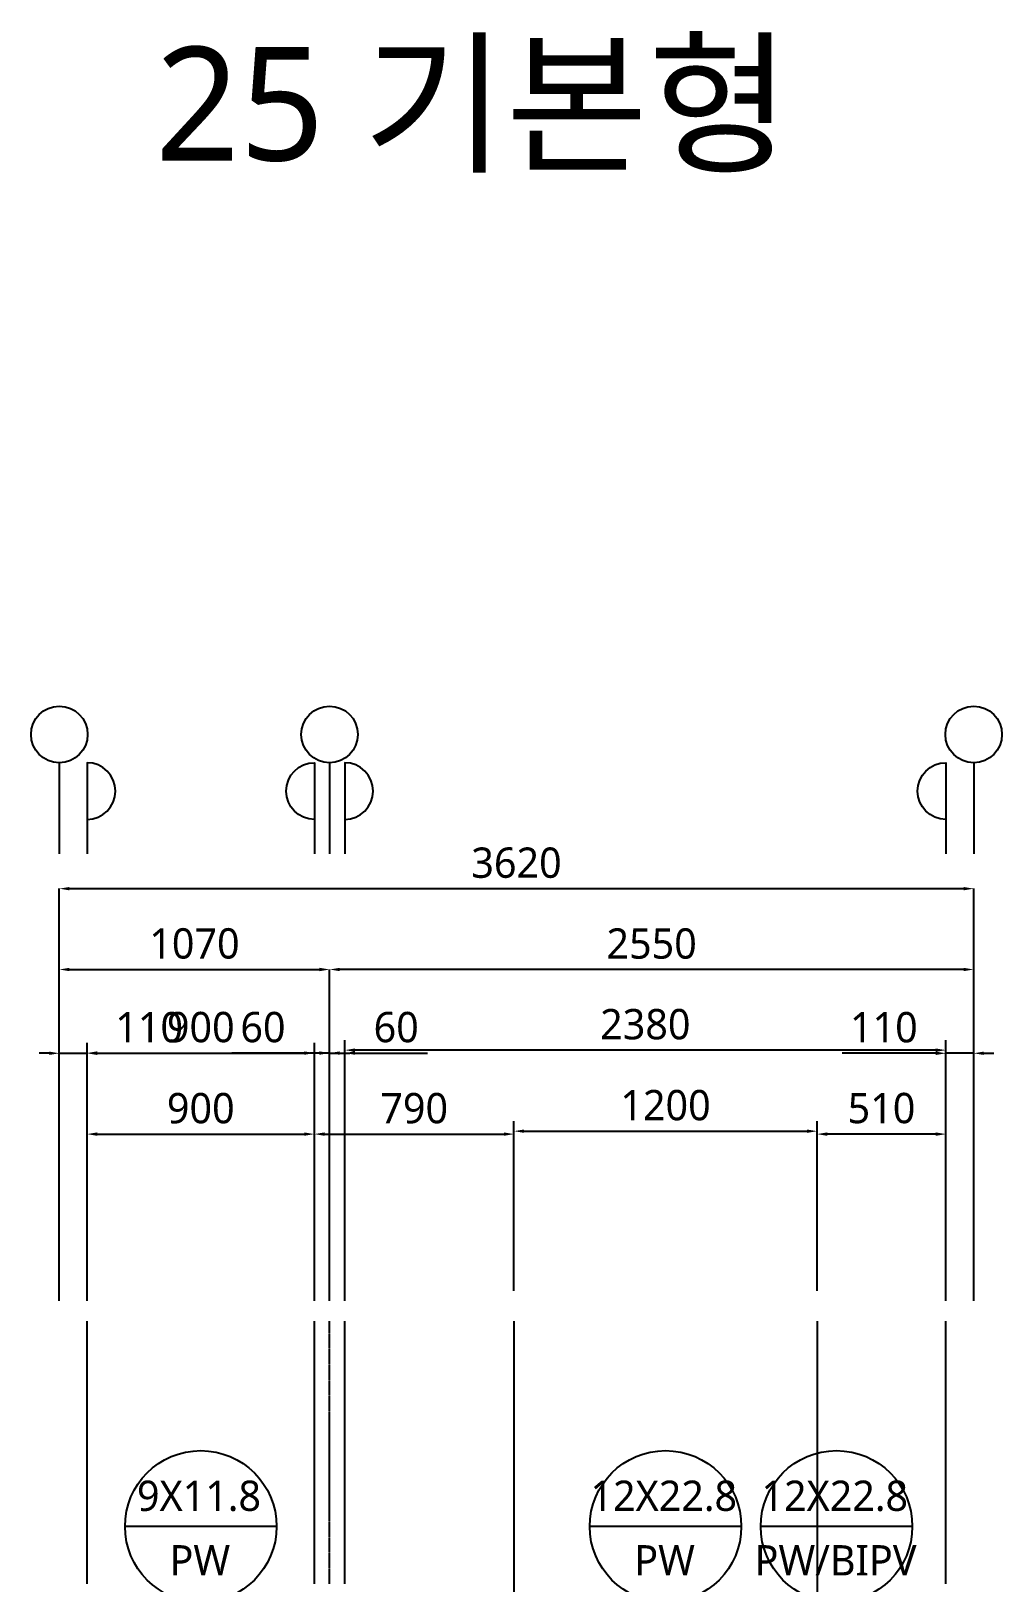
# Model space of a CAD drawing. Extents: x 42284 to 53516, y 22095 to 40513.
# Drawn here: x 46009 to 49853, y 34370 to 40513 of the extents above; entities that cross this region are included whole.
import ezdxf
from ezdxf.enums import TextEntityAlignment as Align

# ---------------------------------------------------------------- set-up
doc = ezdxf.new("R2010")
doc.units = 0
doc.header["$MEASUREMENT"] = 0
doc.linetypes.add('UP-ADD-LT-1', pattern=[62, 60, -1, 0, -1])
for name, color, linetype in [('25B_A-CEN', 1, 'UP-ADD-LT-1'), ('25B_A-MC', 171, 'Continuous'), ('25B_AA-AXIS-BUBL', 7, 'Continuous'), ('25B_AA-XXXX-DIMS', 7, 'Continuous'), ('25B_DEFPOINT', 163, 'Continuous'), ('25B_DIM', 7, 'Continuous'), ('25B_SYM', 7, 'Continuous'), ('UP-SHEET', 7, 'Continuous')]:
    doc.layers.add(name, color=color, linetype=linetype)
doc.styles.add('UP-A31-REDRAW', font='malgun.ttf')
doc.dimstyles.new('ISO-25', dxfattribs={"dimtxt": 2.5, "dimasz": 2.5, "dimexe": 1.25, "dimexo": 0.625, "dimtad": 1, "dimdsep": 46, "dimtxsty": 'Standard', "dimcen": 2.5, "dimadec": 0, "dimazin": 0, "dimtfac": 1, "dimtmove": 0, "dimatfit": 3, "dimfxl": 1, "dimarcsym": 0})

# ---------------------------------------------------------------- blocks, each defined once
blk = doc.blocks.new('*D1')
at = {"layer": '25B_DIM', "color": 7, "lineweight": -2, "transparency": 16777216}
for p, q in [((46120.9, 35486.3), (46120.9, 37118)), ((46160.9, 37118), (49700.9, 37118)), ((49740.9, 35486.3), (49740.9, 37118))]:
    blk.add_line(p, q, dxfattribs=at)
at = {"layer": '25B_DIM', "color": 7, "transparency": 16777216}
for points in [[(46160.9, 37124.6), (46160.9, 37111.3), (46120.9, 37118)], [(49700.9, 37124.6), (49700.9, 37111.3), (49740.9, 37118)]]:
    blk.add_solid(points, dxfattribs=at)
at = {"layer": 'Defpoints', "color": 0, "transparency": 16777216}
for p in [(49740.9, 37118), (46120.9, 35406.3), (49740.9, 35406.3)]:
    blk.add_point(p, dxfattribs=at)
at = {"layer": '25B_DIM', "color": 3, "transparency": 16777216, "insert": (47930.9, 37220), "char_height": 120, "attachment_point": 5, "style": 'UP-A31-REDRAW'}
blk.add_mtext('3620', dxfattribs=at)
blk = doc.blocks.new('*D13')
at = {"layer": '25B_AA-XXXX-DIMS', "color": 0, "lineweight": -2, "transparency": 16777216}
for p, q in [((47130.9, 35526.3), (47130.9, 36186.4)), ((47920.9, 35526.3), (47920.9, 36186.4)), ((47170.9, 36146.4), (47880.9, 36146.4))]:
    blk.add_line(p, q, dxfattribs=at)
at = {"layer": '25B_AA-XXXX-DIMS', "color": 0, "transparency": 16777216}
for points in [[(47170.9, 36153.1), (47170.9, 36139.7), (47130.9, 36146.4)], [(47880.9, 36153.1), (47880.9, 36139.7), (47920.9, 36146.4)]]:
    blk.add_solid(points, dxfattribs=at)
at = {"layer": 'Defpoints', "color": 0, "transparency": 16777216}
for p in [(47920.9, 36146.4), (47130.9, 35406.3), (47920.9, 35406.3)]:
    blk.add_point(p, dxfattribs=at)
at = {"layer": '25B_AA-XXXX-DIMS', "color": 3, "transparency": 16777216, "insert": (47525.9, 36248.4), "char_height": 120, "attachment_point": 5, "style": 'UP-A31-REDRAW'}
blk.add_mtext('790', dxfattribs=at)
blk = doc.blocks.new('*D14')
at = {"layer": '25B_AA-XXXX-DIMS', "color": 0, "lineweight": -2, "transparency": 16777216}
for p, q in [((47920.9, 35526.3), (47920.9, 36198)), ((49120.9, 35526.3), (49120.9, 36198)), ((47960.9, 36158), (49080.9, 36158))]:
    blk.add_line(p, q, dxfattribs=at)
at = {"layer": '25B_AA-XXXX-DIMS', "color": 0, "transparency": 16777216}
for points in [[(47960.9, 36164.6), (47960.9, 36151.3), (47920.9, 36158)], [(49080.9, 36164.6), (49080.9, 36151.3), (49120.9, 36158)]]:
    blk.add_solid(points, dxfattribs=at)
at = {"layer": 'Defpoints', "color": 0, "transparency": 16777216}
for p in [(49120.9, 36158), (47920.9, 35406.3), (49120.9, 35406.3)]:
    blk.add_point(p, dxfattribs=at)
at = {"layer": '25B_AA-XXXX-DIMS', "color": 3, "transparency": 16777216, "insert": (48520.9, 36260.3), "char_height": 120, "attachment_point": 5, "style": 'UP-A31-REDRAW'}
blk.add_mtext('1200', dxfattribs=at)
blk = doc.blocks.new('*D15')
at = {"layer": '25B_AA-XXXX-DIMS', "color": 0, "lineweight": -2, "transparency": 16777216}
for p, q in [((49120.9, 35526.3), (49120.9, 36186.4)), ((49630.9, 35526.3), (49630.9, 36186.4)), ((49590.9, 36146.4), (49160.9, 36146.4))]:
    blk.add_line(p, q, dxfattribs=at)
at = {"layer": '25B_AA-XXXX-DIMS', "color": 0, "transparency": 16777216}
for points in [[(49160.9, 36153.1), (49160.9, 36139.7), (49120.9, 36146.4)], [(49590.9, 36153.1), (49590.9, 36139.7), (49630.9, 36146.4)]]:
    blk.add_solid(points, dxfattribs=at)
at = {"layer": 'Defpoints', "color": 0, "transparency": 16777216}
for p in [(49120.9, 36146.4), (49120.9, 35406.3), (49630.9, 35406.3)]:
    blk.add_point(p, dxfattribs=at)
at = {"layer": '25B_AA-XXXX-DIMS', "color": 3, "transparency": 16777216, "insert": (49375.9, 36248.7), "char_height": 120, "attachment_point": 5, "style": 'UP-A31-REDRAW'}
blk.add_mtext('510', dxfattribs=at)
blk = doc.blocks.new('*D16')
at = {"layer": '25B_DIM', "color": 7, "lineweight": -2, "transparency": 16777216}
for p, q in [((46120.9, 35486.3), (46120.9, 36506.4)), ((46230.9, 35486.3), (46230.9, 36506.4)), ((46080.9, 36466.4), (46040.9, 36466.4)), ((46120.9, 36466.4), (46230.9, 36466.4)), ((46270.9, 36466.4), (46642.1, 36466.4))]:
    blk.add_line(p, q, dxfattribs=at)
at = {"layer": '25B_DIM', "color": 7, "transparency": 16777216}
for points in [[(46080.9, 36473.1), (46080.9, 36459.7), (46120.9, 36466.4)], [(46270.9, 36473.1), (46270.9, 36459.7), (46230.9, 36466.4)]]:
    blk.add_solid(points, dxfattribs=at)
at = {"layer": 'Defpoints', "color": 0, "transparency": 16777216}
for p in [(46230.9, 36466.4), (46120.9, 35406.3), (46230.9, 35406.3)]:
    blk.add_point(p, dxfattribs=at)
at = {"layer": '25B_DIM', "color": 3, "transparency": 16777216, "insert": (46476.5, 36568.7), "char_height": 120, "attachment_point": 5, "style": 'UP-A31-REDRAW'}
blk.add_mtext('110', dxfattribs=at)
blk = doc.blocks.new('*D17')
at = {"layer": '25B_AA-XXXX-DIMS', "color": 0, "lineweight": -2, "transparency": 16777216}
for p, q in [((46230.9, 35526.3), (46230.9, 36186.4)), ((47130.9, 35526.3), (47130.9, 36186.4)), ((46270.9, 36146.4), (47090.9, 36146.4))]:
    blk.add_line(p, q, dxfattribs=at)
at = {"layer": '25B_AA-XXXX-DIMS', "color": 0, "transparency": 16777216}
for points in [[(46270.9, 36153.1), (46270.9, 36139.7), (46230.9, 36146.4)], [(47090.9, 36153.1), (47090.9, 36139.7), (47130.9, 36146.4)]]:
    blk.add_solid(points, dxfattribs=at)
at = {"layer": 'Defpoints', "color": 0, "transparency": 16777216}
for p in [(47130.9, 36146.4), (46230.9, 35406.3), (47130.9, 35406.3)]:
    blk.add_point(p, dxfattribs=at)
at = {"layer": '25B_AA-XXXX-DIMS', "color": 3, "transparency": 16777216, "insert": (46680.9, 36248.4), "char_height": 120, "attachment_point": 5, "style": 'UP-A31-REDRAW'}
blk.add_mtext('900', dxfattribs=at)
blk = doc.blocks.new('*D21')
at = {"layer": '25B_DIM', "color": 7, "lineweight": -2, "transparency": 16777216}
for p, q in [((49630.9, 35486.3), (49630.9, 36506.4)), ((49740.9, 35486.3), (49740.9, 36506.4)), ((49590.9, 36466.4), (49219.6, 36466.4)), ((49740.9, 36466.4), (49630.9, 36466.4)), ((49780.9, 36466.4), (49820.9, 36466.4))]:
    blk.add_line(p, q, dxfattribs=at)
at = {"layer": '25B_DIM', "color": 7, "transparency": 16777216}
for points in [[(49590.9, 36473.1), (49590.9, 36459.7), (49630.9, 36466.4)], [(49780.9, 36473.1), (49780.9, 36459.7), (49740.9, 36466.4)]]:
    blk.add_solid(points, dxfattribs=at)
at = {"layer": 'Defpoints', "color": 0, "transparency": 16777216}
for p in [(49630.9, 36466.4), (49630.9, 35406.3), (49740.9, 35406.3)]:
    blk.add_point(p, dxfattribs=at)
at = {"layer": '25B_DIM', "color": 3, "transparency": 16777216, "insert": (49385.2, 36568.7), "char_height": 120, "attachment_point": 5, "style": 'UP-A31-REDRAW'}
blk.add_mtext('110', dxfattribs=at)
blk = doc.blocks.new('*D50')
at = {"layer": '25B_AA-XXXX-DIMS', "color": 0, "lineweight": -2, "transparency": 16777216}
for p, q in [((47250.9, 35486.3), (47250.9, 36518.8)), ((49630.9, 35486.3), (49630.9, 36518.8)), ((49590.9, 36478.8), (47290.9, 36478.8))]:
    blk.add_line(p, q, dxfattribs=at)
at = {"layer": '25B_AA-XXXX-DIMS', "color": 0, "transparency": 16777216}
for points in [[(47290.9, 36485.4), (47290.9, 36472.1), (47250.9, 36478.8)], [(49590.9, 36485.4), (49590.9, 36472.1), (49630.9, 36478.8)]]:
    blk.add_solid(points, dxfattribs=at)
at = {"layer": 'Defpoints', "color": 0, "transparency": 16777216}
for p in [(47250.9, 36478.8), (47250.9, 35406.3), (49630.9, 35406.3)]:
    blk.add_point(p, dxfattribs=at)
at = {"layer": '25B_AA-XXXX-DIMS', "color": 3, "transparency": 16777216, "insert": (48440.9, 36580.8), "char_height": 120, "attachment_point": 5, "style": 'UP-A31-REDRAW'}
blk.add_mtext('2380', dxfattribs=at)
blk = doc.blocks.new('*D51')
at = {"layer": '25B_AA-XXXX-DIMS', "color": 0, "lineweight": -2, "transparency": 16777216}
for p, q in [((47190.9, 35486.3), (47190.9, 36507.2)), ((47250.9, 35486.3), (47250.9, 36507.2)), ((47150.9, 36467.2), (47110.9, 36467.2)), ((47190.9, 36467.2), (47250.9, 36467.2)), ((47290.9, 36467.2), (47578.4, 36467.2))]:
    blk.add_line(p, q, dxfattribs=at)
at = {"layer": '25B_AA-XXXX-DIMS', "color": 0, "transparency": 16777216}
for points in [[(47150.9, 36473.9), (47150.9, 36460.5), (47190.9, 36467.2)], [(47290.9, 36473.9), (47290.9, 36460.5), (47250.9, 36467.2)]]:
    blk.add_solid(points, dxfattribs=at)
at = {"layer": 'Defpoints', "color": 0, "transparency": 16777216}
for p in [(47250.9, 36467.2), (47190.9, 35406.3), (47250.9, 35406.3)]:
    blk.add_point(p, dxfattribs=at)
at = {"layer": '25B_AA-XXXX-DIMS', "color": 3, "transparency": 16777216, "insert": (47454.6, 36569.2), "char_height": 120, "attachment_point": 5, "style": 'UP-A31-REDRAW'}
blk.add_mtext('60', dxfattribs=at)
blk = doc.blocks.new('*D52')
at = {"layer": '25B_AA-XXXX-DIMS', "color": 0, "lineweight": -2, "transparency": 16777216}
for p, q in [((47130.9, 35486.3), (47130.9, 36507.2)), ((47190.9, 35486.3), (47190.9, 36507.2)), ((47090.9, 36467.2), (46803.3, 36467.2)), ((47190.9, 36467.2), (47130.9, 36467.2)), ((47230.9, 36467.2), (47270.9, 36467.2))]:
    blk.add_line(p, q, dxfattribs=at)
at = {"layer": '25B_AA-XXXX-DIMS', "color": 0, "transparency": 16777216}
for points in [[(47090.9, 36473.9), (47090.9, 36460.5), (47130.9, 36467.2)], [(47230.9, 36473.9), (47230.9, 36460.5), (47190.9, 36467.2)]]:
    blk.add_solid(points, dxfattribs=at)
at = {"layer": 'Defpoints', "color": 0, "transparency": 16777216}
for p in [(47130.9, 36467.2), (47130.9, 35406.3), (47190.9, 35406.3)]:
    blk.add_point(p, dxfattribs=at)
at = {"layer": '25B_AA-XXXX-DIMS', "color": 3, "transparency": 16777216, "insert": (46927.1, 36569.2), "char_height": 120, "attachment_point": 5, "style": 'UP-A31-REDRAW'}
blk.add_mtext('60', dxfattribs=at)
blk = doc.blocks.new('*D53')
at = {"layer": '25B_AA-XXXX-DIMS', "color": 0, "lineweight": -2, "transparency": 16777216}
for p, q in [((46230.9, 35486.3), (46230.9, 36507.2)), ((47130.9, 35486.3), (47130.9, 36507.2)), ((46270.9, 36467.2), (47090.9, 36467.2))]:
    blk.add_line(p, q, dxfattribs=at)
at = {"layer": '25B_AA-XXXX-DIMS', "color": 0, "transparency": 16777216}
for points in [[(46270.9, 36473.9), (46270.9, 36460.5), (46230.9, 36467.2)], [(47090.9, 36473.9), (47090.9, 36460.5), (47130.9, 36467.2)]]:
    blk.add_solid(points, dxfattribs=at)
at = {"layer": 'Defpoints', "color": 0, "transparency": 16777216}
for p in [(47130.9, 36467.2), (46230.9, 35406.3), (47130.9, 35406.3)]:
    blk.add_point(p, dxfattribs=at)
at = {"layer": '25B_AA-XXXX-DIMS', "color": 3, "transparency": 16777216, "insert": (46680.9, 36569.2), "char_height": 120, "attachment_point": 5, "style": 'UP-A31-REDRAW'}
blk.add_mtext('900', dxfattribs=at)
blk = doc.blocks.new('*D54')
at = {"layer": '25B_DIM', "color": 7, "lineweight": -2, "transparency": 16777216}
for p, q in [((47190.9, 35486.3), (47190.9, 36798)), ((49700.9, 36798), (47230.9, 36798)), ((49740.9, 35486.3), (49740.9, 36798))]:
    blk.add_line(p, q, dxfattribs=at)
at = {"layer": '25B_DIM', "color": 7, "transparency": 16777216}
for points in [[(47230.9, 36804.6), (47230.9, 36791.3), (47190.9, 36798)], [(49700.9, 36804.6), (49700.9, 36791.3), (49740.9, 36798)]]:
    blk.add_solid(points, dxfattribs=at)
at = {"layer": 'Defpoints', "color": 0, "transparency": 16777216}
for p in [(47190.9, 36798), (47190.9, 35406.3), (49740.9, 35406.3)]:
    blk.add_point(p, dxfattribs=at)
at = {"layer": '25B_DIM', "color": 3, "transparency": 16777216, "insert": (48465.9, 36900), "char_height": 120, "attachment_point": 5, "style": 'UP-A31-REDRAW'}
blk.add_mtext('2550', dxfattribs=at)
blk = doc.blocks.new('*D55')
at = {"layer": '25B_DIM', "color": 7, "lineweight": -2, "transparency": 16777216}
for p, q in [((46120.9, 35486.3), (46120.9, 36798)), ((46160.9, 36798), (47150.9, 36798)), ((47190.9, 35486.3), (47190.9, 36798))]:
    blk.add_line(p, q, dxfattribs=at)
at = {"layer": '25B_DIM', "color": 7, "transparency": 16777216}
for points in [[(46160.9, 36804.6), (46160.9, 36791.3), (46120.9, 36798)], [(47150.9, 36804.6), (47150.9, 36791.3), (47190.9, 36798)]]:
    blk.add_solid(points, dxfattribs=at)
at = {"layer": 'Defpoints', "color": 0, "transparency": 16777216}
for p in [(47190.9, 36798), (46120.9, 35406.3), (47190.9, 35406.3)]:
    blk.add_point(p, dxfattribs=at)
at = {"layer": '25B_DIM', "color": 3, "transparency": 16777216, "insert": (46655.9, 36900.3), "char_height": 120, "attachment_point": 5, "style": 'UP-A31-REDRAW'}
blk.add_mtext('1070', dxfattribs=at)

msp = doc.modelspace()

# ---------------------------------------------------------------- linework, layer by layer
at = {"layer": '25B_A-CEN'}
msp.add_line((47190.9, 34366.1), (47190.9, 35406.3), dxfattribs=at)
at = {"layer": '25B_A-MC'}
for p, q in [((46230.9, 34366.1), (46230.9, 35406.3)), ((47130.9, 34366.1), (47130.9, 35406.3)), ((47250.9, 34366.1), (47250.9, 35406.3)), ((49630.9, 34366.1), (49630.9, 35406.3))]:
    msp.add_line(p, q, dxfattribs=at)
at = {"layer": '25B_AA-AXIS-BUBL'}
for p, q in [((46120.9, 37616.3), (46120.9, 37256.3)), ((47190.9, 37616.3), (47190.9, 37256.3)), ((49740.9, 37616.3), (49740.9, 37256.3))]:
    msp.add_line(p, q, dxfattribs=at)
for points in [[(46230.9, 37392.3, 1), (46230.9, 37616.3), (46230.9, 37256.3)], [(47250.9, 37392.3, 1), (47250.9, 37616.3), (47250.9, 37256.3)], [(49630.9, 37392.3, -1), (49630.9, 37616.3), (49630.9, 37256.3)]]:
    msp.add_lwpolyline(points, format="xyb", dxfattribs=at)
at = {"layer": '25B_AA-AXIS-BUBL', "elevation": 0}
msp.add_lwpolyline([(47130.9, 37392.3, -1), (47130.9, 37616.3), (47130.9, 37256.3)], format="xyb", dxfattribs=at)
at = {"layer": '25B_AA-AXIS-BUBL'}
for centre in [(46120.9, 37728.3), (47190.9, 37728.3), (49740.9, 37728.3)]:
    msp.add_circle(centre, 112, dxfattribs=at)
at = {"layer": '25B_DEFPOINT', "color": 250}
for p, q in [((47920.9, 35406.3), (47920.9, 34043.6)), ((49120.9, 35406.3), (49120.9, 34043.6))]:
    msp.add_line(p, q, dxfattribs=at)
at = {"layer": '25B_SYM'}
for p, q in [((46980.9, 34593.6), (46380.9, 34593.6)), ((48820.9, 34593.6), (48220.9, 34593.6)), ((49497.9, 34593.6), (48897.9, 34593.6))]:
    msp.add_line(p, q, dxfattribs=at)
for centre in [(46680.9, 34593.6), (48520.9, 34593.6), (49197.9, 34593.6)]:
    msp.add_circle(centre, 300, dxfattribs=at)

# ---------------------------------------------------------------- texts
at = {"layer": '25B_SYM', "color": 3, "style": 'UP-A31-REDRAW'}
for s, p in [('9X11.8', (46673.9, 34715)), ('PW', (46677.1, 34459.5))]:
    msp.add_text(s, height=120, dxfattribs=at).set_placement(p, align=Align.MIDDLE_CENTER)
at = {"layer": '25B_SYM', "color": 1, "style": 'UP-A31-REDRAW'}
for s, p in [('12X22.8', (48513.9, 34715)), ('PW', (48517.1, 34459.5))]:
    msp.add_text(s, height=120, dxfattribs=at).set_placement(p, align=Align.MIDDLE_CENTER)
at = {"layer": '25B_SYM', "color": 4, "style": 'UP-A31-REDRAW'}
for s, p in [('12X22.8', (49190.9, 34715)), ('PW/BIPV', (49194.1, 34459.5))]:
    msp.add_text(s, height=120, dxfattribs=at).set_placement(p, align=Align.MIDDLE_CENTER)
at = {"layer": 'UP-SHEET', "style": 'UP-A31-REDRAW'}
msp.add_text('25 기본형', height=450, dxfattribs=at).set_placement((46500, 40000))

# ---------------------------------------------------------------- dimensions: what is measured, and where the dimension line sits
at = {"layer": '25B_AA-XXXX-DIMS'}
for base, p1, p2, override, picture, middle in [((47130.9, 36467.2), (46230.9, 35406.3), (47130.9, 35406.3), {"dimscale": 40, "dimtxt": 3, "dimasz": 1, "dimexe": 1, "dimexo": 2, "dimgap": 1, "dimdec": 0, "dimlfac": 1, "dimtxsty": 'UP-A31-REDRAW', "dimclrd": 0, "dimclre": 0, "dimclrt": 3}, '*D53', (46680.9, 36467.2)), ((47250.9, 36467.2), (47190.9, 35406.3), (47250.9, 35406.3), {"dimscale": 40, "dimtxt": 3, "dimasz": 1, "dimexe": 1, "dimexo": 2, "dimgap": 1, "dimdec": 0, "dimlfac": 1, "dimtxsty": 'UP-A31-REDRAW', "dimclrd": 0, "dimclre": 0, "dimclrt": 3}, '*D51', (47454.6, 36467.2)), ((49120.9, 36146.4), (49630.9, 35406.3), (49120.9, 35406.3), {"dimscale": 40, "dimtxt": 3, "dimasz": 1, "dimexe": 1, "dimexo": 3, "dimgap": 1, "dimdec": 0, "dimlfac": 1, "dimtxsty": 'UP-A31-REDRAW', "dimclrd": 0, "dimclre": 0, "dimclrt": 3}, '*D15', (49375.9, 36146.4))]:
    dim = msp.add_linear_dim(base=base, p1=p1, p2=p2, angle=180, dimstyle='ISO-25', override=override, dxfattribs=at)
    dim.commit()
    dim.dimension.update_dxf_attribs({"geometry": picture, "text_midpoint": middle, "dimtype": 128})
for base, p1, p2, override, picture, middle in [((47130.9, 36467.2), (47190.9, 35406.3), (47130.9, 35406.3), {"dimscale": 40, "dimtxt": 3, "dimasz": 1, "dimexe": 1, "dimexo": 2, "dimgap": 1, "dimdec": 0, "dimlfac": 1, "dimtxsty": 'UP-A31-REDRAW', "dimclrd": 0, "dimclre": 0, "dimclrt": 3}, '*D52', (46927.1, 36467.2)), ((47250.9, 36478.8), (49630.9, 35406.3), (47250.9, 35406.3), {"dimscale": 40, "dimtxt": 3, "dimasz": 1, "dimexe": 1, "dimexo": 2, "dimgap": 1, "dimdec": 0, "dimlfac": 1, "dimtxsty": 'UP-A31-REDRAW', "dimclrd": 0, "dimclre": 0, "dimclrt": 3}, '*D50', (48440.9, 36478.8)), ((47130.9, 36146.4), (46230.9, 35406.3), (47130.9, 35406.3), {"dimscale": 40, "dimtxt": 3, "dimasz": 1, "dimexe": 1, "dimexo": 3, "dimgap": 1, "dimdec": 0, "dimlfac": 1, "dimtxsty": 'UP-A31-REDRAW', "dimclrd": 0, "dimclre": 0, "dimclrt": 3}, '*D17', (46680.9, 36146.4)), ((47920.9, 36146.4), (47130.9, 35406.3), (47920.9, 35406.3), {"dimscale": 40, "dimtxt": 3, "dimasz": 1, "dimexe": 1, "dimexo": 3, "dimgap": 1, "dimdec": 0, "dimlfac": 1, "dimtxsty": 'UP-A31-REDRAW', "dimclrd": 0, "dimclre": 0, "dimclrt": 3}, '*D13', (47525.9, 36146.4)), ((49120.9, 36158), (47920.9, 35406.3), (49120.9, 35406.3), {"dimscale": 40, "dimtxt": 3, "dimasz": 1, "dimexe": 1, "dimexo": 3, "dimgap": 1, "dimdec": 0, "dimlfac": 1, "dimtxsty": 'UP-A31-REDRAW', "dimclrd": 0, "dimclre": 0, "dimclrt": 3}, '*D14', (48520.9, 36158))]:
    dim = msp.add_linear_dim(base=base, p1=p1, p2=p2, dimstyle='ISO-25', override=override, dxfattribs=at)
    dim.commit()
    dim.dimension.update_dxf_attribs({"geometry": picture, "text_midpoint": middle, "dimtype": 128})
at = {"layer": '25B_DIM'}
for base, p1, p2, override, picture, middle in [((49740.9, 37118), (46120.9, 35406.3), (49740.9, 35406.3), {"dimscale": 40, "dimtxt": 3, "dimasz": 1, "dimexe": 0, "dimexo": 2, "dimgap": 1, "dimdec": 0, "dimlfac": 1, "dimtxsty": 'UP-A31-REDRAW', "dimclrd": 7, "dimclre": 7, "dimclrt": 3}, '*D1', (47930.9, 37118)), ((47190.9, 36798), (46120.9, 35406.3), (47190.9, 35406.3), {"dimscale": 40, "dimtxt": 3, "dimasz": 1, "dimexe": 0, "dimexo": 2, "dimgap": 1, "dimdec": 0, "dimlfac": 1, "dimtxsty": 'UP-A31-REDRAW', "dimclrd": 7, "dimclre": 7, "dimclrt": 3}, '*D55', (46655.9, 36798)), ((46230.9, 36466.4), (46120.9, 35406.3), (46230.9, 35406.3), {"dimscale": 40, "dimtxt": 3, "dimasz": 1, "dimexe": 1, "dimexo": 2, "dimgap": 1, "dimdec": 0, "dimlfac": 1, "dimtxsty": 'UP-A31-REDRAW', "dimclrd": 7, "dimclre": 7, "dimclrt": 3}, '*D16', (46476.5, 36466.4)), ((49630.9, 36466.4), (49740.9, 35406.3), (49630.9, 35406.3), {"dimscale": 40, "dimtxt": 3, "dimasz": 1, "dimexe": 1, "dimexo": 2, "dimgap": 1, "dimdec": 0, "dimlfac": 1, "dimtxsty": 'UP-A31-REDRAW', "dimclrd": 7, "dimclre": 7, "dimclrt": 3}, '*D21', (49385.2, 36466.4))]:
    dim = msp.add_linear_dim(base=base, p1=p1, p2=p2, dimstyle='ISO-25', override=override, dxfattribs=at)
    dim.commit()
    dim.dimension.update_dxf_attribs({"geometry": picture, "text_midpoint": middle, "dimtype": 128})
dim = msp.add_linear_dim(base=(47190.9, 36798), p1=(49740.9, 35406.3), p2=(47190.9, 35406.3), angle=180, dimstyle='ISO-25', override={"dimscale": 40, "dimtxt": 3, "dimasz": 1, "dimexe": 0, "dimexo": 2, "dimgap": 1, "dimdec": 0, "dimlfac": 1, "dimtxsty": 'UP-A31-REDRAW', "dimclrd": 7, "dimclre": 7, "dimclrt": 3}, dxfattribs=at)
dim.commit()
dim.dimension.update_dxf_attribs({"geometry": '*D54', "text_midpoint": (48465.9, 36798), "dimtype": 128})

doc.saveas('drawing.dxf')
